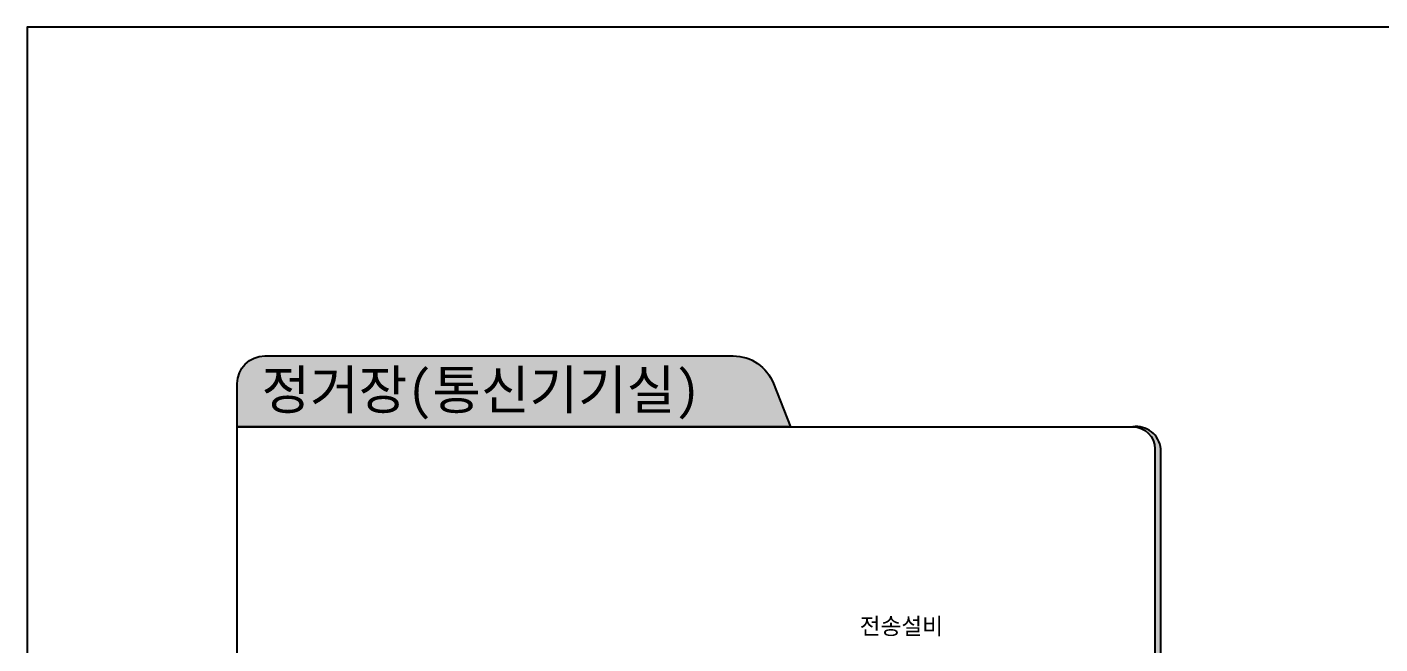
# Model space of a CAD drawing. Header units: millimetres. Extents: x 0 to 2521, y -5 to 594.
# Drawn here: x 1724.7 to 1969.3, y 415.2 to 526.6 of the extents above; entities that cross this region are included whole.
import ezdxf
from ezdxf.enums import TextEntityAlignment as Align

# ---------------------------------------------------------------- set-up
doc = ezdxf.new("R2010")
doc.units = ezdxf.units.MM
doc.header["$LTSCALE"] = 10
for name, color, linetype in [('CZ-LIN1', 7, 'Continuous'), ('CZ-PAT3', 163, 'Continuous'), ('CZ-TABL', 7, 'Continuous'), ('CZ-TEX1', 6, 'Continuous'), ('TT-COMM-TEXT', 3, 'Continuous')]:
    doc.layers.add(name, color=color, linetype=linetype)
doc.styles.get("Standard").update_dxf_attribs({"font": 'GulimChe.ttf'})
doc.styles.add('굴림체', font='GulimChe.ttf')

msp = doc.modelspace()

# ---------------------------------------------------------------- hatches: boundary and pattern name
at = {"layer": 'CZ-PAT3'}
h = msp.add_hatch(color=256, dxfattribs=at)
edge = h.paths.add_edge_path()
edge.add_line((1862.726023238357, 454.4380025110574), (1762.722446144624, 454.4380025110574))
edge.add_line((1762.722446144624, 454.4380025110574), (1762.722446144624, 462.2262937820112))
edge.add_arc((1767.722446144624, 462.2262937820112), 5, 90, 180, ccw=False)
edge.add_line((1767.722446144624, 467.2262937820112), (1852.361839910533, 467.2262937820112))
edge.add_arc((1852.355721092564, 459.3855988905939), 7.840697278956213, 21.241594741249514, 89.95528682356132, ccw=False)
edge.add_line((1859.6637294642, 462.2262937809926), (1862.726023238357, 454.4380025110574))
at = {"layer": 'CZ-TABL'}
h = msp.add_hatch(color=256, dxfattribs=at)
edge = h.paths.add_edge_path()
edge.add_arc((1767.242019245335, 283.6559753810331), 4.555935565464558, 172.7562279024129, 263.4515633181753)
edge.add_line((1766.722446145439, 279.1297636459802), (1924.583176950683, 279.1297636459802))
edge.add_arc((1924.583176950685, 284.2304384903836), 5.100674844403329, 269.9999999999796, 359.9999999999795)
edge.add_line((1929.683851795088, 284.2304384903817), (1929.683851795088, 450.4380025102425))
edge.add_arc((1925.185704798821, 449.9542166871256), 4.524088319504249, 6.138692737278594, 97.65351604217292)
edge.add_arc((1924.583176950683, 450.4380025102425), 4.000000000814907, 0, 90, ccw=False)
edge.add_line((1928.583176951498, 450.4380025102425), (1928.583176951498, 284.2304384903817))
edge.add_arc((1924.583176950683, 284.2304384903817), 4.000000000814907, -90, 0, ccw=False)
edge.add_line((1924.583176950683, 280.2304384895668), (1766.722446145439, 280.2304384895668))
edge.add_arc((1766.722446145439, 284.2304384903817), 4.000000000814907, 180, 270, ccw=False)

# ---------------------------------------------------------------- linework, layer by layer
at = {"layer": 'CZ-LIN1', "ltscale": 10}
for points in [[(1862.726023238357, 454.4380025110574), (1762.722446144624, 454.4380025110574), (1762.722446144624, 462.2262937820112, -0.414213562373095), (1767.722446144624, 467.2262937820112), (1852.361839910533, 467.2262937820112, -0.3091390826078529), (1859.6637294642, 462.2262937809926)], [(1762.722446144624, 454.4380025110574), (1924.583176950683, 454.4380025110574, -0.414213562373095), (1928.583176951498, 450.4380025102425), (1928.583176951498, 284.2304384903817, -0.4142135623730955), (1924.583176950683, 280.2304384895668), (1766.722446145439, 280.2304384895668, -0.4142135623730945), (1762.722446144624, 284.2304384903817), (1762.722446144624, 454.4380025110574)]]:
    msp.add_lwpolyline(points, format="xyb", close=True, dxfattribs=at)
at = {"layer": 'CZ-TABL'}
msp.add_lwpolyline([(1762.722446144624, 284.2304384903817, 0.4177725665307774), (1766.722446145439, 279.1297636459802), (1924.583176950683, 279.1297636459802, 0.4142135623730951), (1929.683851795088, 284.2304384903817), (1929.683851795088, 450.4380025102425, 0.4219786373165791), (1924.583176950683, 454.4380025110574, -0.4142135623730951), (1928.583176951498, 450.4380025102425), (1928.583176951498, 284.2304384903817, -0.4142135623730955), (1924.583176950683, 280.2304384895668), (1766.722446145439, 280.2304384895668, -0.4142135623730945)], format="xyb", close=True, dxfattribs=at)
at = {"layer": 'Defpoints'}
msp.add_lwpolyline([(2520.735268573989, 526.6176218961946), (1724.735269727993, 526.6176218961946), (1724.735269727993, 10.61762189635851), (2520.735268573989, 10.61762189635851)], close=True, dxfattribs=at)

# ---------------------------------------------------------------- texts
at = {"layer": 'CZ-TEX1', "style": '굴림체'}
msp.add_text('정거장(통신기기실)', height=7.000000001426088, dxfattribs=at).set_placement((1767.118240530086, 457.6006705495772))
at = {"layer": 'TT-COMM-TEXT'}
msp.add_text('전송설비', height=3, dxfattribs=at).set_placement((1882.774716782775, 418.4301457372277), align=Align.MIDDLE_CENTER)

doc.saveas('drawing.dxf')
